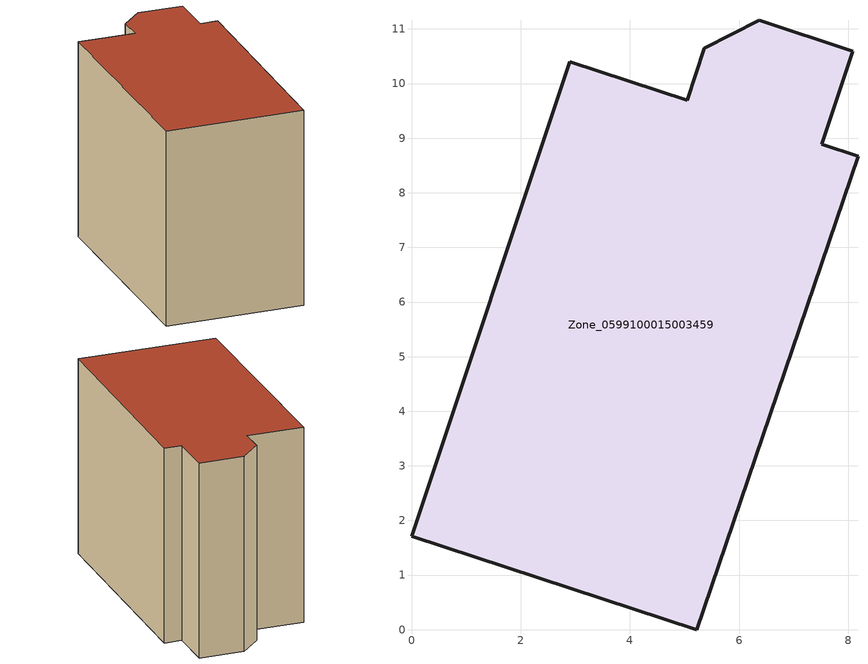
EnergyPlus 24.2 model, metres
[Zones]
Zone_0599100015003459
 floor ground (C_G): 5.22,0 0,1.72 2.9,10.4 5.05,9.7 5.36,10.65 6.37,11.16 8.08,10.6 7.51,8.89 8.18,8.67 z0.86
 wall outside (C_F): 7.51,8.89 8.08,10.6 6.37,11.16 5.36,10.65 5.05,9.7 2.9,10.4 0,1.72 5.22,0 8.18,8.67 7.51,8.89 z0.86:8.75
 roof outside (C_R): 5.22,0 8.18,8.67 7.51,8.89 8.08,10.6 6.37,11.16 5.36,10.65 5.05,9.7 2.9,10.4 0,1.72 z8.75
[BUILDING]
Pand.0599100015003459: North Axis=0; Terrain=City; Loads Convergence Tolerance Value=0.04; Temperature Convergence Tolerance Value=0.4; Solar Distribution=FullExterior; Maximum Number of Warmup Days=25; Minimum Number of Warmup Days=1
[Site:Location]
Rotterdam.The.Hague.AP_ZH_NLD Design_Conditions: Latitude=51.96; Longitude=4.45; Time Zone=1; Elevation=-4.5
[SITE:GROUNDTEMPERATURE:BUILDINGSURFACE]
18, 18, 18, 18, 18, 18, 18, 18, 18, 18, 18, 18
[MATERIAL] Thermal Absorptance=0.9; Solar Absorptance=0.7; Visible Absorptance=0.7
Name | Roughness | Thickness | Conductivity | Density | Specific Heat
G.TI.1965-1974 | MediumSmooth | 0.15 | 0.882353 | 540 | 1210
F.TI.1965-1974 | Rough | 0.3 | 0.697674 | 1920 | 840
R.TI.1965-1974 | MediumRough | 0.2 | 0.232558 | 1500 | 1000
[CONSTRUCTION]
C_G: G.TI.1965-1974
C_F: F.TI.1965-1974
C_R: R.TI.1965-1974
[ZONE]
Zone_0599100015003459: Type=1; Multiplier=1; Ceiling Height=Autocalculate; Volume=Autocalculate; Floor Area=autocalculate; Part of Total Floor Area=Yes
[ZONEINFILTRATION:DESIGNFLOWRATE]
Infil_Zone_0599100015003459: Zone or ZoneList or Space or SpaceList=Zone_0599100015003459; Schedule=AlwaysOn; Design Flow Rate Calculation Method=Flow/Area; Flow Rate per Floor Area=0.003; Constant Term Coefficient=1; Temperature Term Coefficient=0; Velocity Term Coefficient=0; Velocity Squared Term Coefficient=0
[HVACTEMPLATE:ZONE:IDEALLOADSAIRSYSTEM]
Zone_0599100015003459: Maximum Heating Supply Air Temperature=50; Minimum Cooling Supply Air Temperature=13; Maximum Heating Supply Air Humidity Ratio=0.0156; Minimum Cooling Supply Air Humidity Ratio=0.0077; Heating Limit=NoLimit; Cooling Limit=NoLimit; Dehumidification Control Type=ConstantSensibleHeatRatio; Cooling Sensible Heat Ratio=0.7; Dehumidification Setpoint=60; Humidification Control Type=None; Humidification Setpoint=30; Outdoor Air Method=None; Outdoor Air Flow Rate per Person=0.00944; Outdoor Air Flow Rate per Zone Floor Area=0; Outdoor Air Flow Rate per Zone=0; Demand Controlled Ventilation Type=None; Outdoor Air Economizer Type=NoEconomizer; Heat Recovery Type=None; Sensible Heat Recovery Effectiveness=0.7; Latent Heat Recovery Effectiveness=0.65
[ZONECONTROL:THERMOSTAT]
ThermostatControl_Zone_0599100015003459: Zone or ZoneList=Zone_0599100015003459; Control Type Schedule=DualSetpointControlType; Control 1=Thermostat_Zone_0599100015003459; Temperature Difference Between Cutout And Setpoint=0
[THERMOSTATSETPOINT:DUALSETPOINT]
Thermostat_Zone_0599100015003459: Heating Setpoint Temperature Schedule=HeatingSetpoint_Zone_0599100015003459; Cooling Setpoint Temperature Schedule=CoolingSetpoint_Zone_0599100015003459
[SCHEDULE:COMPACT]
HeatingSetpoint_Zone_0599100015003459: Through: 12/31, For: AllDays, Until: 24:00, 21
CoolingSetpoint_Zone_0599100015003459: Through: 12/31, For: AllDays, Until: 24:00, 24
DualSetpointControlType: Through: 12/31, For: AllDays, Until: 24:00, 4
AlwaysOn: Through: 12/31, For: AllDays, Until: 24:00, 1
